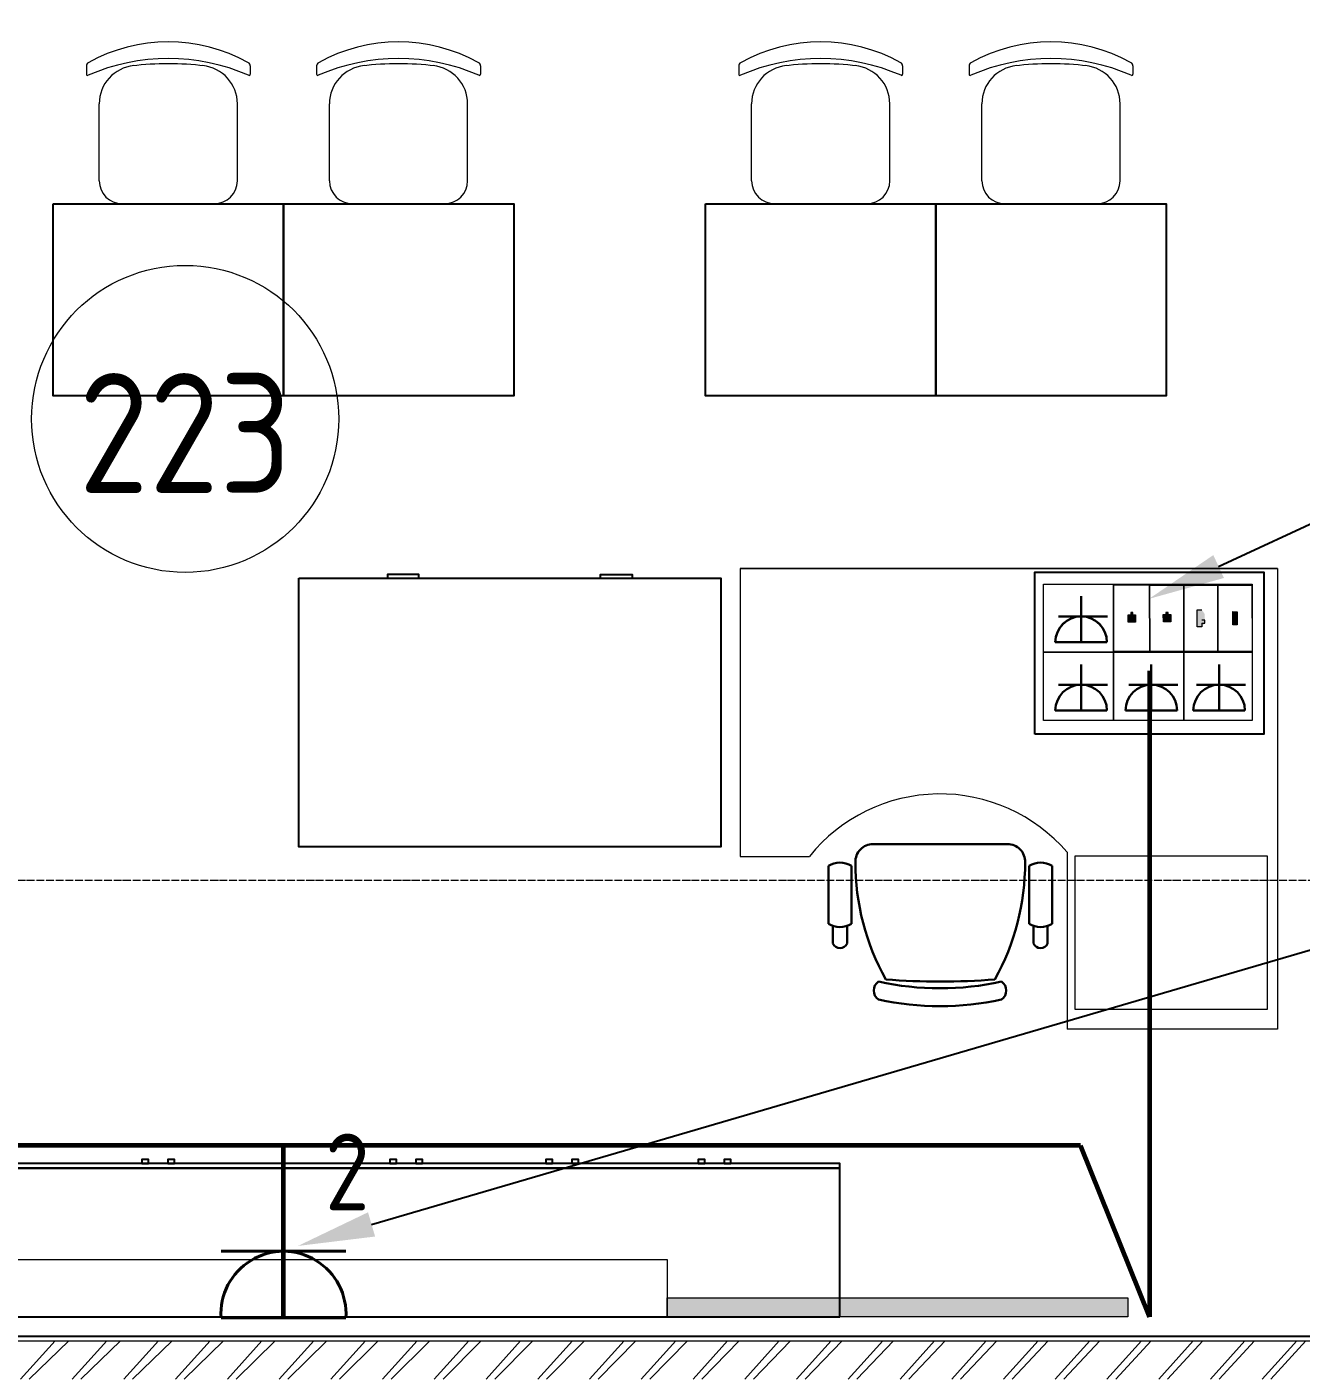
# Model space of a CAD drawing. Header units: millimetres. Extents: x -32 to 417638015, y -35 to 175284279.
# Drawn here: x 416937181 to 416940501, y 175243363 to 175246867 of the extents above; entities that cross this region are included whole.
import ezdxf
from ezdxf import colors
from ezdxf.entities.mleader import LeaderData, LeaderLine
from ezdxf.math import Vec2, Vec3

# ---------------------------------------------------------------- set-up
doc = ezdxf.new("R2010")
doc.units = ezdxf.units.MM
doc.linetypes.add('ADSK_Линия сетки', pattern=[25, 20, -2.5, 0, -2.5])
for name, color, linetype, lineweight in [('_ЭМ_В полу', 26, 'Кабель в трубе', 60), ('_ЭМ_гофра', 5, 'Continuous', 60), ('_ЭМ_ТХобщее_слой', 7, 'Continuous', 30), ('Аннотация', 7, 'Continuous', 18), ('Оси', 253, 'Continuous', 9), ('Стены отделка', 7, 'Continuous', 30), ('Стены штриховка', 7, 'Continuous', 9), ('ТХ', 5, 'Continuous', 0), ('ШТРИХОВКА', 252, 'Continuous', 15), ('Электро', 250, 'Continuous', 25), ('ЭМ', 5, 'Continuous', 40), ('ЭОМ_Кабель Быт. розеток', 5, 'Continuous', 30), ('ЭОМ_Кабель для СУП', 150, 'Continuous', 9)]:
    doc.layers.add(name, color=color, linetype=linetype, lineweight=lineweight)
for name, color, linetype in [('_ЭМ_Надписи', 7, 'Continuous'), ('PDF _СС_розетки', 7, 'Continuous'), ('ВНУТРЯНКА', 1, 'Continuous'), ('ЭОМ_Лотки рабочие', 5, 'Continuous')]:
    doc.layers.add(name, color=color, linetype=linetype)
doc.layers.add('PDF _ЭОМ _розетки', color=7, linetype='Continuous', true_color=0xeb0000)
doc.layers.add('Линии', color=7, linetype='Continuous', lineweight=9, true_color=0x00a600)
doc.styles.add('ELine', font='txt.shx')
doc.styles.add('GOST Common', font='GOST_Common.ttf', dxfattribs={"width": 0.9, "height": 349.9999999999996})
doc.styles.add('ЭОМ', font='isocpeur.ttf', dxfattribs={"width": 0.85, "height": 250})
doc.linetypes.add('TRAY', pattern='A,12.119257,["_",ELine,S=4.5,R=90,X=0,Y=-1.555839],0.750382,["_",ELine,S=4.5,R=0,X=0,Y=-0.8058489999999999],1.314849,["_",ELine,S=4.5,R=0,X=0,Y=-0.8058489999999999],2.250029,["_",ELine,S=4.5,R=90,X=0,Y=-1.555839],13.565483', length=30)
doc.linetypes.add('Кабель в трубе', pattern='A,8,[133,ltypeshp.shx,S=1,R=0,X=10,Y=1.3],-3,[130,ltypeshp.shx,S=1.5,R=-45,X=-1.5,Y=0],8', length=19)

# ---------------------------------------------------------------- blocks, each defined once
blk = doc.blocks.new('Стул ученич штабелир №5-7')
at = {"color": 0, "linetype": 'ByBlock', "lineweight": -2}
for p, q in [((-120.064222017827, -6.874120663269423e-05), (120.064222017827, 6.874120663269423e-05)), ((-120.0642220180016, -6.874130849610083e-05), (120.0642220177106, 6.874110476928763e-05)), ((-179.935777982173, -59.99993125879337), (-179.935777982173, -260.3112319844695)), ((-179.9357779823476, -59.99993125888795), (-179.9357779823476, -260.3112319845714)), ((180.064222017827, -59.99993125879337), (180.064222017827, -260.3112319844695)), ((180.0642220177106, -59.99993125888795), (180.0642220177106, -260.3112319845714)), ((-213.4357779821148, -359.0004116515302), (-213.4357779821148, -337.3406056039639)), ((-213.4357779822894, -359.0004116516247), (-213.4357779822894, -337.3406056040585)), ((213.564222017827, -359.0004116515302), (213.564222017827, -337.3406056039639)), ((213.5642220176524, -359.0004116516247), (213.5642220176524, -337.3406056040585))]:
    blk.add_line(p, q, dxfattribs=at)
for centre, radius, start, end in [((-119.9357779822312, -59.99993125879337), 60.00000000000227, 90, 180), ((-119.9357779823476, -59.99993125885157), 59.99999999995964, 90, 180), ((120.0642220178852, -59.99993125879337), 60.00000000000227, 0, 90), ((120.0642220177106, -59.99993125885157), 59.99999999995964, 0, 90), ((-79.93577798217302, -260.3112319844549), 100.0000000000176, 180, 264.2584419996841), ((-79.93577798234764, -260.3112319845568), 100.0000000000176, 180, 264.2584419996841), ((80.06422201782698, -260.3112319844549), 100.0000000000176, 275.7415580003159, 0), ((80.06422201765236, -260.3112319845568), 100.0000000000176, 275.7415580003159, 0), ((-210.435777982173, -337.3406056039494), 2.999999999983853, 63.89783268162118, 180), ((-210.4357779823476, -337.340605604044), 2.999999999983853, 63.89783268162118, 180), ((0.06422201782697812, 142.3201924452005), 520.8201237039044, 246.3195110063149, 293.6804889936851), ((0.06422201765235513, 142.3201924450987), 520.8201237039044, 246.3195110063149, 293.6804889936851), ((210.564222017827, -337.3406056039494), 2.999999999983853, 0, 116.1021673183788), ((210.5642220176524, -337.340605604044), 2.999999999983853, 0, 116.1021673183788), ((-203.435777982173, -359.0004116515447), 9.999999999989248, 180, 238.068250632605), ((-203.4357779823476, -359.0004116516466), 9.999999999989248, 180, 238.068250632605), ((0.06422201782697812, 9.04909030158342), 430.5490215606072, 240.9916647866204, 299.0083352133797), ((0.06422201765235513, 9.049090301488832), 430.5490215606072, 240.9916647866204, 299.0083352133797), ((0.06422201782697812, 435.5341415462426), 800.3966485555333, 263.2469772545854, 276.7530227454146), ((0.06422201765235513, 435.5341415461407), 800.3966485555333, 263.2469772545854, 276.7530227454146), ((203.564222017827, -359.0004116515447), 9.999999999989248, 301.931749367395, 0), ((203.5642220176524, -359.0004116516466), 9.999999999989248, 301.931749367395, 0)]:
    blk.add_arc(centre, radius, start, end, dxfattribs=at)
blk = doc.blocks.new('Тх 2 этаж')
at = {"lineweight": 0, "true_color": 0x939598}
h = blk.add_hatch(color=252, dxfattribs=at)
h.dxf.hatch_style = 1
h.paths.add_polyline_path([(59399.23348173971, 9820.523638209037), (59399.23348173971, 9870.523638209037), (60599.23348173971, 9870.523638209037), (60599.23348173971, 9820.523638209037)])
at = {"color": 252, "linetype": 'Continuous', "lineweight": 5, "true_color": 0x939598}
for p, q in [((59588.98338222725, 11770.52363822068), (60988.98338222725, 11770.52363820904)), ((59588.98338222725, 11770.52363822068), (59588.98338222725, 11020.52363822068)), ((60988.98338222725, 11770.52363820904), (59588.98338222725, 11770.52363820904)), ((59588.98338222725, 11770.52363820904), (59588.98338222725, 11020.52363820904)), ((60988.98338222725, 11770.52363820904), (60988.98338222725, 10570.52363820904)), ((59588.98338222725, 11020.52363820904), (59769.8790609095, 11020.52363820898)), ((60441.06280709186, 11031.4974657594), (60441.06280709186, 10570.52363820904)), ((60988.98338222725, 10570.52363820904), (60441.06280709186, 10570.52363820904))]:
    blk.add_line(p, q, dxfattribs=at)
at = {"color": 252, "linetype": 'Continuous', "true_color": 0x939598}
for p, q in [((60285.74430046225, 11052.11847514345), (59935.58500321716, 11052.1192555275)), ((59819.06149733596, 10844.6759688129), (59819.06183426612, 10995.85689222778)), ((59879.28636850457, 10844.67583459232), (59879.28670543473, 10995.85675800743)), ((60342.04201053473, 10844.67480326968), (60342.04234746489, 10995.85572668479)), ((60402.26920519368, 10844.67466904421), (60402.26954212383, 10995.85559245909)), ((59831.07615162706, 10793.26941398263), (59831.09716469183, 10838.88045988476)), ((59867.82447595912, 10793.34345142695), (59867.81760736596, 10839.05626627069)), ((60353.50599776622, 10793.34236901056), (60353.51074662519, 10839.05518382846)), ((60390.25199827732, 10793.26816777245), (60390.23118851514, 10838.87921376771)), ((58399.23348173971, 10208.49614382046), (56949.23348173971, 10208.49614382046)), ((59849.23348173971, 10208.49614382046), (58399.23348173971, 10208.49614382046))]:
    blk.add_line(p, q, dxfattribs=at)
at = {"color": 252, "true_color": 0x939598}
for points in [[(57799.23348173924, 12720.52363820915), (58399.23348173924, 12720.52363820915), (58399.23348173924, 12220.52363820904), (57799.23348173924, 12220.52363820904)], [(58399.23348173971, 12720.52363820915), (58999.23348173971, 12720.52363820915), (58999.23348173971, 12220.52363820904), (58399.23348173971, 12220.52363820904)], [(59499.23348173971, 12720.52363820915), (60099.23348173971, 12720.52363820915), (60099.23348173971, 12220.52363820904), (59499.23348173971, 12220.52363820904)], [(60099.23348174017, 12720.52363820915), (60699.23348174017, 12720.52363820915), (60699.23348174017, 12220.52363820904), (60099.23348174017, 12220.52363820904)]]:
    blk.add_lwpolyline(points, close=True, dxfattribs=at)
at = {"color": 252, "linetype": 'Continuous', "true_color": 0x939598}
for points in [[(58438.98338222725, 11745.52363820904), (59538.98338222725, 11745.52363820904), (59538.98338222725, 11045.52363820904), (58438.98338222725, 11045.52363820904)], [(58399.23348173971, 9820.523638209095), (58399.23348173971, 10220.5236382091), (56949.23348173971, 10220.5236382091), (56949.23348173971, 9820.523638209095)], [(58030.21251733002, 10220.5236382091), (58047.59018711984, 10220.5236382091), (58047.59018711984, 10230.745071735), (58030.21251733002, 10230.745071735)], [(58097.89107154455, 10220.5236382091), (58115.26874133438, 10220.5236382091), (58115.26874133438, 10230.745071735), (58097.89107154455, 10230.745071735)], [(59849.23348173971, 9820.523638209095), (59849.23348173971, 10220.5236382091), (58399.23348173971, 10220.5236382091), (58399.23348173971, 9820.523638209095)], [(58676.30029449757, 10220.5236382091), (58693.6779642874, 10220.5236382091), (58693.6779642874, 10230.745071735), (58676.30029449757, 10230.745071735)], [(58743.97884871211, 10220.5236382091), (58761.35651850194, 10220.5236382091), (58761.35651850194, 10230.745071735), (58743.97884871211, 10230.745071735)], [(59083.32306845865, 10220.5236382091), (59100.70073824847, 10220.5236382091), (59100.70073824847, 10230.745071735), (59083.32306845865, 10230.745071735)], [(59151.00162267318, 10220.5236382091), (59168.37929246301, 10220.5236382091), (59168.37929246301, 10230.745071735), (59151.00162267318, 10230.745071735)], [(59480.21251733002, 10220.5236382091), (59497.59018711984, 10220.5236382091), (59497.59018711984, 10230.745071735), (59480.21251733002, 10230.745071735)], [(59547.89107154455, 10220.5236382091), (59565.26874133438, 10220.5236382091), (59565.26874133438, 10230.745071735), (59547.89107154455, 10230.745071735)]]:
    blk.add_lwpolyline(points, close=True, dxfattribs=at)
for points in [[(58752.25897115574, 11745.52363820904), (58752.25897115574, 11754.51335852308), (58670.43841945671, 11754.51335852308), (58670.43841945671, 11745.52363820904)], [(59225.70779329876, 11745.52363820904), (59225.70779329876, 11754.51335852308), (59307.52834499779, 11754.51335852308), (59307.52834499779, 11745.52363820904)]]:
    blk.add_lwpolyline(points, dxfattribs=at)
at = {"color": 252, "linetype": 'Continuous', "lineweight": 5, "true_color": 0x939598}
for points in [[(60962.56567319878, 10621.77855882078), (60462.56567319878, 10621.77855882078), (60462.56567319878, 11021.77855882078), (60962.56567319878, 11021.77855882078)], [(57399.23348173971, 9970.523638209095), (59399.23348173971, 9970.523638209095), (59399.23348173971, 9820.523638209095), (57399.23348173971, 9820.523638209095)]]:
    blk.add_lwpolyline(points, close=True, dxfattribs=at)
at = {"color": 252, "lineweight": 0, "true_color": 0x939598}
blk.add_lwpolyline([(59399.23348173971, 9820.523638209037), (59399.23348173971, 9870.523638209037), (60599.23348173971, 9870.523638209037), (60599.23348173971, 9820.523638209037), (59399.23348173971, 9820.523638209037)], dxfattribs=at)
at = {"color": 252, "linetype": 'Continuous', "lineweight": 5, "true_color": 0x939598}
blk.add_arc((60110.04677322588, 10746.14202853502), 437.0347128431037, 40.76328619520901, 141.1101143190812, dxfattribs=at)
at = {"color": 252, "linetype": 'Continuous', "true_color": 0x939598}
for centre, radius, start, end in [((59934.99241195817, 11006.70756637573), 45.4158030504315, 89.25187231079876, 182.1866373024926), ((60286.33901279717, 11006.70655099646), 45.41608186922892, 357.813472307015, 90.74787230906227), ((59849.17415837327, 10945.83695613488), 58.38480618134817, 58.95097230395953, 121.0487723124128), ((60514.0619765906, 11003.64484487864), 624.4533800444574, 179.8779723083235, 209.1058923034812), ((59707.25781707419, 11003.6496635041), 624.4633710530684, 330.9067723083456, 0.1214723106648165), ((60372.15467157209, 10945.8357905919), 58.38482941624959, 58.95097230395953, 121.0487723124128), ((59849.17404439714, 10894.69577068521), 58.38485265115693, 238.9510123072455, 301.0487723124128), ((60372.15455759614, 10894.69460514223), 58.38480618133872, 238.9509823097884, 301.0487723124128), ((59849.43406826368, 10801.78845062095), 20.23648610886201, 204.8954523095377, 335.3353723126191), ((60371.86391440284, 10801.86140564887), 20.23648610886494, 204.8954523095377, 335.3353723126191), ((59965.30391947919, 10670.97242997831), 28.12280751992464, 124.2900723023849, 235.7096423134713), ((60109.95216972468, 11424.2885887298), 747.5137961953538, 257.6019923053718, 282.3977723137098), ((60109.95446932723, 12456.12279349507), 1761.918570076576, 265.3938223139809, 274.6546223109332), ((60254.59706220537, 10670.97178524395), 28.12327221800075, 304.2914723103923, 55.70827230409914), ((60109.95206615969, 11377.8187807292), 747.5137961953548, 257.6019923053718, 282.3977723137098)]:
    blk.add_arc(centre, radius, start, end, dxfattribs=at)
at = {"layer": 'ТХ', "color": 252, "lineweight": 0, "true_color": 0x939598, "rotation": 180}
for p in [(58099.23348173924, 12720.52363820915), (58699.23348173971, 12720.52363820915), (59799.23348173971, 12720.52363820915), (60399.23348174017, 12720.52363820915)]:
    blk.add_blockref('Стул ученич штабелир №5-7', p, dxfattribs=at)
blk = doc.blocks.new('План 2 этажа')
h = blk.add_hatch()
h.set_pattern_fill('ANSI32', color=8, scale=10)
h.set_pattern_definition([(45, (686.3573730537319, 338.699590410115), (-67.35192090801866, 67.35192090801866), []), (45, (731.2586730537587, 338.699590410115), (-67.35192090801866, 67.35192090801866), [])])
h.paths.add_polyline_path([(55756.83504996868, 12083.69959040991), (49801.35737305379, 12083.69959040998), (49801.35737305379, 11983.69959040998), (55757.64389290038, 11983.69959040991)])
at = {"layer": 'Линии', "color": 8}
blk.add_circle((52453.69140793732, 14485.26120476011), 400, dxfattribs=at)
at = {"layer": 'Оси', "color": 8, "linetype": 'ADSK_Линия сетки'}
blk.add_line((-9428.37116507889, 13283.69959040972), (56691.21025106532, 13283.6995904095), dxfattribs=at)
at = {"layer": 'Стены отделка', "color": 8, "lineweight": 9}
for p, q in [((55704.73628785479, 12095.69959040998), (49833.35737305379, 12095.69959040998)), ((49801.35737305379, 12083.69959040998), (55756.83504996868, 12083.69959040991))]:
    blk.add_line(p, q, dxfattribs=at)
at = {"layer": 'Стены штриховка', "color": 8}
blk.add_line((55706.7525301351, 12093.69959040994), (49831.35737305379, 12093.69959040994), dxfattribs=at)
at = {"layer": 'ЭОМ_Лотки рабочие'}
blk.add_blockref('Тх 2 этаж', (-5689.424382357276, 2325.175952200887), dxfattribs=at)
at = {"layer": 'Аннотация', "color": 8, "lineweight": 9, "insert": (52453.69140793732, 14448.31308450137), "char_height": 312.5000000000001, "width": 520.2111192702771, "attachment_point": 5, "line_spacing_factor": 1.022765581104984, "style": 'GOST Common'}
blk.add_mtext('223', dxfattribs=at)
blk = doc.blocks.new('_ЭМ_ТХ2_2ЭТАЖнов')
at = {"color": 252, "linetype": 'Continuous', "lineweight": 5, "true_color": 0x939598}
for p, q in [((59713.63627377822, 13762.00000001187), (61113.63627377822, 13762.00000000023)), ((59713.63627377822, 13762.00000001187), (59713.63627377822, 13012.00000001187)), ((61113.63627377822, 13762.00000000023), (59713.63627377822, 13762.00000000023)), ((59713.63627377822, 13762.00000000023), (59713.63627377822, 13012.00000000023)), ((61113.63627377822, 13762.00000000023), (61113.63627377822, 12562.00000000023)), ((59713.63627377822, 13012.00000000023), (59894.53195246047, 13012.00000000017)), ((60565.71569864283, 13022.9738275506), (60565.71569864283, 12562.00000000023)), ((61113.63627377822, 12562.00000000023), (60565.71569864283, 12562.00000000023))]:
    blk.add_line(p, q, dxfattribs=at)
at = {"color": 252, "linetype": 'Continuous', "true_color": 0x939598}
for p, q in [((60410.39719201322, 13043.59483693466), (60060.23789476813, 13043.59561731872)), ((59943.71438888693, 12836.15233060412), (59943.71472581709, 12987.33325401899)), ((60003.93926005554, 12836.15219638353), (60003.9395969857, 12987.33311979864)), ((60466.6949020857, 12836.1511650609), (60466.69523901585, 12987.33208847601)), ((60526.92209674465, 12836.15103083542), (60526.9224336748, 12987.3319542503)), ((59955.72904317803, 12784.74577577385), (59955.7500562428, 12830.35682167598)), ((59992.47736751009, 12784.81981321816), (59992.47049891693, 12830.53262806191)), ((60478.15888931719, 12784.81873080177), (60478.16363817616, 12830.53154561967)), ((60514.90488982829, 12784.74452956367), (60514.88408006611, 12830.35557555892)), ((58523.88637329068, 12199.97250561164), (57073.88637329068, 12199.97250561164)), ((59973.88637329068, 12199.97250561164), (58523.88637329068, 12199.97250561164))]:
    blk.add_line(p, q, dxfattribs=at)
at = {"color": 252, "linetype": 'Continuous', "lineweight": 5, "true_color": 0x939598}
blk.add_arc((60234.69966477685, 12737.61839032621), 437.0347128431037, 40.7632861937963, 141.1101143196935, dxfattribs=at)
at = {"color": 252, "linetype": 'Continuous', "true_color": 0x939598}
for centre, radius, start, end in [((60059.64530350914, 12998.18392816693), 45.4158030504315, 89.25187231081239, 182.1866373025562), ((60410.99190434813, 12998.18291278765), 45.41608186922892, 357.8134723070786, 90.74787230906365), ((59973.82704992424, 12937.31331792609), 58.38480618134817, 58.95097230449707, 121.048772312451), ((60638.71486814157, 12995.12120666985), 624.4533800444574, 179.8779723083252, 209.105892302794), ((59831.91070862516, 12995.12602529532), 624.4633710530684, 330.9067723078492, 0.1214723106639327), ((60496.80756312306, 12937.31215238311), 58.38482941624959, 58.95097230449707, 121.048772312451), ((59973.82693594811, 12886.17213247643), 58.38485265115693, 238.9510123067617, 301.048772312451), ((60496.80744914711, 12886.17096693343), 58.38480618133872, 238.9509823089821, 301.048772312451), ((59974.08695981465, 12793.26481241217), 20.23648610886201, 204.8954523100512, 335.3353723117358), ((60496.51680595381, 12793.33776744009), 20.23648610886494, 204.8954523100512, 335.3353723117358), ((60089.95681103016, 12662.44879176953), 28.12280751992464, 124.290072302972, 235.7096423144107), ((60234.60506127565, 13415.76495052102), 747.5137961953538, 257.6019923050586, 282.3977723140006), ((60234.6073608782, 14447.59915528629), 1761.918570076576, 265.3938223140479, 274.6546223108824), ((60379.24995375634, 12662.44814703516), 28.12327221800075, 304.2914723102003, 55.70827230525773), ((60234.60495771066, 13369.29514252041), 747.5137961953548, 257.6019923050586, 282.3977723140006)]:
    blk.add_arc(centre, radius, start, end, dxfattribs=at)
at = {"layer": 'ТХ', "color": 252, "lineweight": 0, "true_color": 0x939598, "rotation": 180}
for p in [(58223.88637329021, 14712.00000000034), (58823.88637329068, 14712.00000000034), (59923.88637329068, 14712.00000000034), (60523.88637329114, 14712.00000000034)]:
    blk.add_blockref('Стул ученич штабелир №5-7', p, dxfattribs=at)
blk = doc.blocks.new('розетк для люка')
at = {"layer": 'ВНУТРЯНКА', "color": 5, "lineweight": 30, "ltscale": 100, "transparency": 33554687}
blk.add_line((-67.11747854948044, -58.844417036511), (-67.11747854948044, 69.0245871595107), dxfattribs=at)
at = {"layer": 'Электро', "color": 5, "lineweight": 30, "transparency": 33554687}
for p, q in [((0, 67.26808135141619), (0, -67.26808135141619)), ((0, 0.0003593091387301683), (-120.061785097234, 0.0003593091387301683))]:
    blk.add_line(p, q, dxfattribs=at)
blk.add_ellipse((0.1495329299941659, 0), major_axis=(47.56583400309081, 47.56583400309035), ratio=0.9999999999999749, start_param=0.7876211000824064, end_param=3.924767880302308, dxfattribs=at)
blk = doc.blocks.new('Люк на 6 мест')
h = blk.add_hatch(color=256)
h.dxf.hatch_style = 1
h.paths.add_polyline_path([(-284.6164134591818, 515.7474190315988), (-284.5652974923141, 526.8375173213717), (-319.1556172966957, 526.9969494201068), (-319.2067332635634, 515.906851130334)])
h = blk.add_hatch(color=256)
h.dxf.hatch_style = 1
h.paths.add_polyline_path([(-323.7025677859856, 435.0548833542289), (-323.7022941317482, 435.1142552340189), (-313.005850428257, 442.7868896221062), (-289.0984504525622, 442.7241952550849), (-279.4343289099706, 434.9577158932825), (-279.4340552561989, 435.0170877726068), (-279.3240828458293, 422.808255480255), (-323.5925953751503, 422.8460510616442)])
h = blk.add_hatch(color=256)
h.dxf.hatch_style = 1
h.paths.add_polyline_path([(-311.7315014389605, 334.8334641364127), (-311.7421021068731, 341.7084559640571), (-317.2420955689886, 341.6999754296339), (-317.2505761034117, 347.1999688908181), (-311.750582641529, 347.2084494252413), (-311.7611833096744, 354.0834412533513), (-292.5112061932014, 354.1131231245308), (-292.4815243222547, 334.8631460071265)])
h = blk.add_hatch(color=256)
h.dxf.hatch_style = 1
h.paths.add_polyline_path([(-311.2660800683661, 243.1889807875316), (-311.2766807362786, 250.063972615176), (-316.7766741983942, 250.0554920807529), (-316.7851547328173, 255.5554855419371), (-311.2851612709346, 255.5639660763602), (-311.29576193908, 262.4389579044703), (-292.0457848226069, 262.4686397756498), (-292.0161029516603, 243.2186626582454)])
for p, q in [((-323.7025677855199, 435.0548833542289), (-323.7022941317482, 435.1142552340189)), ((-323.5925953751503, 422.8460510616442), (-323.7025677855199, 435.0548833542289)), ((-279.3240828458293, 422.808255480255), (-323.5925953751503, 422.8460510616442)), ((-289.0984504525622, 442.7241952550849), (-296.8204412725827, 442.7122885844456)), ((-296.8204412725827, 442.7122885844456), (-296.8085346021762, 434.9902977641923)), ((-289.0865437821558, 435.0022044345988), (-289.0984504525622, 442.7241952550849)), ((-289.0865437821558, 435.0022044345988), (-279.4340552561989, 435.0170877726068)), ((-279.4340552561989, 435.0170877726068), (-279.3240828458293, 422.808255480255))]:
    blk.add_line(p, q)
for points in [[(-215.4657629050489, 477.0801654207753), (-388.3062678503629, 476.7635674309568), (-388.3062678503629, 565.6642030309304), (-215.4657629050489, 565.9808010207489)], [(-284.5652974918485, 526.8375173213717), (-284.6164134587161, 515.7474190315988), (-319.2067332635634, 515.906851130334), (-319.1556172966957, 526.9969494201068)], [(-215.4657629050489, 388.1795298208017), (-388.3062678503629, 387.8629318309831), (-388.3062678503629, 476.7635674309568), (-215.4657629050489, 477.0801654207753)], [(-215.4657629050489, 299.2788942208281), (-388.3062678503629, 298.9622962310095), (-388.3062678503629, 387.8629318309831), (-215.4657629050489, 388.1795298208017)], [(-215.8419085670903, 205.4565212957386), (-388.6824135124043, 205.1399233059201), (-388.3062678503629, 298.9631910803387), (-215.4657629050489, 299.2797890701572)]]:
    blk.add_lwpolyline(points, close=True)
for points in [[(-311.750582641529, 347.2084494252413), (-311.7611833096744, 354.0834412533513), (-292.5112061932014, 354.1131231245308)], [(-292.5112061932014, 354.1131231245308), (-292.4815243222547, 334.8631460071265), (-311.7315014389605, 334.8334641364127), (-311.7421021068731, 341.7084559640571)], [(-311.750582641529, 347.2084494252413), (-317.2505761034117, 347.1999688908181), (-317.2420955689886, 341.6999754296339), (-311.7421021068731, 341.7084559640571)], [(-311.2851612709346, 255.5639660763602), (-316.7851547328173, 255.5554855419371), (-316.7766741983942, 250.0554920807529), (-311.2766807362786, 250.063972615176)], [(-311.2851612709346, 255.5639660763602), (-311.29576193908, 262.4389579044703), (-292.0457848226069, 262.4686397756498)], [(-292.0457848226069, 262.4686397756498), (-292.0161029516603, 243.2186626582454), (-311.2660800683661, 243.1889807875316), (-311.2766807362786, 250.063972615176)]]:
    blk.add_lwpolyline(points)
at = {"layer": 'PDF _СС_розетки', "linetype": 'Continuous', "lineweight": 20, "transparency": 33554687}
for points in [[(-391.1627966398373, 565.9808010207489), (-213.3615254396573, 565.9808010207489), (-213.3615254396573, 388.1795298208017), (-391.1627966398373, 388.1795298208017)], [(-391.1627966398373, 388.1795298208017), (-213.3615254396573, 388.1795298208017), (-213.3615254396573, 205.2982223008294), (-391.1627966398373, 205.2982223008294)], [(-391.1627966398373, 388.1795298208017), (-213.3615254396573, 388.1795298208017), (-213.3615254396573, 205.2982223008294), (-391.1627966398373, 205.2982223008294)], [(-391.1627966398373, 205.2982223008294), (-213.3615254396573, 205.2982223008294), (-213.3615254396573, 22.41691478085704), (-391.1627966398373, 22.41691478085704)]]:
    blk.add_lwpolyline(points, close=True, dxfattribs=at)
at = {"layer": 'PDF _ЭОМ _розетки', "color": 3, "linetype": 'Continuous', "lineweight": 25, "transparency": 33554687}
blk.add_lwpolyline([(0, 0), (-421.6430145595223, 0), (-421.6430145595223, 596.4610189408995), (0, 596.4610189408995)], close=True, dxfattribs=at)
at = {"layer": 'PDF _ЭОМ _розетки', "color": 7, "linetype": 'Continuous', "lineweight": 20, "transparency": 33554687}
for points in [[(-35.56025423947722, 388.1795298208017), (-213.3615254396573, 388.1795298208017), (-213.3615254396573, 565.9808010207489), (-35.56025423947722, 565.9808010207489)], [(-35.56025423947722, 205.2982223008294), (-213.3615254396573, 205.2982223008294), (-213.3615254396573, 388.1795298208017), (-35.56025423947722, 388.1795298208017)], [(-35.56025423947722, 22.41691478085704), (-213.3615254396573, 22.41691478085704), (-213.3615254396573, 205.2982223008294), (-35.56025423947722, 205.2982223008294)]]:
    blk.add_lwpolyline(points, close=True, dxfattribs=at)
at = {"layer": 'ВНУТРЯНКА', "color": 5, "lineweight": 30, "ltscale": 100, "transparency": 33554687}
for p, q in [((-128.9823544034734, 244.7195189581253), (-128.9823544034734, 372.5885231543798)), ((-128.8328214734793, 244.7195189581253), (-128.8328214734793, 372.588523154147)), ((-306.7836256036535, 61.83821143815294), (-306.7836256036535, 189.7072156344075)), ((-306.6340926736593, 61.83821143815294), (-306.6340926736593, 189.7072156341746)), ((-128.8328214734793, 61.83821143815294), (-128.8328214734793, 189.7072156341746))]:
    blk.add_line(p, q, dxfattribs=at)
at = {"layer": 'ВНУТРЯНКА', "color": 1, "lineweight": 30, "ltscale": 100, "transparency": 33554687}
blk.add_line((-128.9823544034734, 61.83821143815294), (-128.9823544034734, 189.7072156344075), dxfattribs=at)
at = {"layer": 'Электро', "color": 5, "lineweight": 30, "transparency": 33554687}
for p, q in [((-61.864875853993, 370.8320173460525), (-61.864875853993, 236.2958546432201)), ((-61.71534292399883, 370.8320173460525), (-61.71534292399883, 236.2958546432201)), ((-61.864875853993, 303.564295303775), (-181.9266609512269, 303.564295303775)), ((-61.71534292399883, 303.564295303775), (-181.7771280212328, 303.564295303775)), ((-239.5166141241789, 187.9507098260801), (-239.5166141241789, 53.41454712324776)), ((-61.71534292399883, 187.9507098260801), (-61.71534292399883, 53.41454712324776)), ((-239.6661470541731, 120.6829877838027), (-359.727932151407, 120.6829877838027)), ((-239.5166141241789, 120.6829877838027), (-359.5783992214128, 120.6829877838027)), ((-61.71534292399883, 120.6829877838027), (-181.7771280212328, 120.6829877838027))]:
    blk.add_line(p, q, dxfattribs=at)
at = {"layer": 'Электро', "color": 1, "lineweight": 30, "transparency": 33554687}
for p, q in [((-239.6661470541731, 187.9507098260801), (-239.6661470541731, 53.41454712324776)), ((-61.864875853993, 187.9507098260801), (-61.864875853993, 53.41454712324776)), ((-61.864875853993, 120.6829877838027), (-181.9266609512269, 120.6829877838027))]:
    blk.add_line(p, q, dxfattribs=at)
at = {"layer": 'Электро', "color": 5, "lineweight": 30, "transparency": 33554687}
for centre in [(-61.71534292399883, 303.5639359946363), (-61.56580999400467, 303.5639359946363), (-239.5166141241789, 120.6826284746639), (-239.3670811941847, 120.6826284746639), (-61.56580999400467, 120.6826284746639)]:
    blk.add_ellipse(centre, major_axis=(47.56583400309081, 47.56583400309035), ratio=0.9999999999999749, start_param=0.7876211000824064, end_param=3.924767880302308, dxfattribs=at)
at = {"layer": 'Электро', "color": 1, "lineweight": 30, "transparency": 33554687}
blk.add_ellipse((-61.71534292399883, 120.6826284746639), major_axis=(47.56583400309081, 47.56583400309035), ratio=0.9999999999999749, start_param=0.7876211000824064, end_param=3.924767880302308, dxfattribs=at)
at = {"color": 5, "linetype": 'TRAY', "lineweight": 53, "transparency": 33554687}
blk.add_blockref('розетк для люка', (-61.864875853993, 480.2570590768009), dxfattribs=at)
blk = doc.blocks.new('2м розетка IP20')
at = {"layer": 'ЭМ', "color": 5}
for p, q in [((-494124.5288989447, -357092.425935962), (-494124.5288989448, -356766.4727110532)), ((-494287.2610558264, -356918.8899185207), (-493961.7967420437, -356918.8899185208)), ((-494287.2610558359, -357092.4259359619), (-493961.7967420536, -357092.425935962))]:
    blk.add_line(p, q, dxfattribs=at)
blk.add_arc((-494124.5288989448, -357081.9583842801), 163.0684657580474, 356.3195877733476, 183.6804122266523, dxfattribs=at)
at = {"layer": 'ЭОМ_Кабель Быт. розеток', "color": 7, "insert": (-494016.0561024608, -356612.1914261652), "char_height": 200, "attachment_point": 1, "style": 'ЭОМ'}
blk.add_mtext_dynamic_manual_height_columns('2', width=91.25622940808535, gutter_width=1250, heights=[0], dxfattribs=at)

msp = doc.modelspace()

# ---------------------------------------------------------------- block references
at = {"layer": 'ШТРИХОВКА'}
msp.add_blockref('План 2 этажа', (416885140.0062945, 175231360.8653707), dxfattribs=at)

# ---------------------------------------------------------------- next in the draw order: linework, layer by layer
at = {"layer": '_ЭМ_В полу', "ltscale": 25}
msp.add_lwpolyline([(416940106.1744948, 175245189.8329088), (416940106.1744948, 175243506.5649611)], dxfattribs=at)
at = {"layer": '_ЭМ_гофра', "linetype": 'ByBlock'}
for points in [[(416939926.5747386, 175243953.7034872), (416935375.9757987, 175243953.7034872), (416935375.9757987, 175251395.7841263), (416935931.7181906, 175251395.7841263), (416935931.7181906, 175251679.3400315), (416935931.7181906, 175251601.9654141)], [(416937849.841065, 175243504.1043418), (416937849.841065, 175243953.7034872)], [(416939926.5747386, 175243953.7034872), (416940106.1744948, 175243506.5649611)]]:
    msp.add_lwpolyline(points, dxfattribs=at)

# ---------------------------------------------------------------- next in the draw order: block references
at = {"layer": '_ЭМ_ТХобщее_слой', "lineweight": 50}
msp.add_blockref('_ЭМ_ТХ2_2ЭТАЖнов', (416879325.9290206, 175231694.5649611), dxfattribs=at)
at = {"layer": 'ЭОМ_Кабель Быт. розеток'}
msp.add_blockref('2м розетка IP20', (417431974.3699639, 175600596.5302778), dxfattribs=at)
at = {"layer": 'ЭОМ_Кабель для СУП', "color": 217, "linetype": 'ByBlock', "lineweight": 40, "true_color": 0x93278f, "transparency": 33554687, "rotation": 270}
msp.add_blockref('Люк на 6 мест', (416939807.6322168, 175245024.8084742), dxfattribs=at)

# ---------------------------------------------------------------- next in the draw order: leaders
at = {"layer": '_ЭМ_Надписи', "color": 7, "ltscale": 5}
ml = msp.add_multileader_mtext('Standard', dxfattribs=at)
ml.set_content('{\\fGOST Common|b0|i0|c0|p34;\\W0.9;\\C256;2\\fGOST Common|b0|i0|c204|p34;ЩРС-2\\fISOCPEUR|b0|i0|c204|p34;\\W0.85; Гр.3\\P\\W1;\\C0;Раб.место учителя, ноутбук}', color=1, style='ЭОМ')
ml.set_leader_properties()
ml.build(insert=Vec2(0, 0))
ml.multileader.update_dxf_attribs({"text_left_attachment_type": 6, "text_right_attachment_type": 6, "dogleg_length": 0, "arrow_head_size": 200})
ctx = ml.context
ctx.base_point, ctx.char_height, ctx.arrow_head_size, ctx.landing_gap_size, ctx.plane_origin = Vec3(416945765.2204921, 175248004.3368298, -64.26463315267222), 250, 200, 0, Vec3(416917295.2743724, 175254572.0838096, -64.26463315267222)
ctx.left_attachment, ctx.right_attachment = 6, 6
notes = []
notes.append((ctx, [(0, (1, 1, 0), (416945765.2204921, 175248004.3368298, -64.26463315267222), (1, 0), 0, [(0, [(416940105.121207, 175245377.3299503, -64.26463315267222)], 0, [])])]))
ctx.mtext.insert, ctx.mtext.width, ctx.mtext.defined_height, ctx.mtext.flow_direction = Vec3(416945765.2204921, 175248329.3368298, -64.26463315267222), 2073.809115969734, 545.6159617257083, 5
ml = msp.add_multileader_mtext('Standard', dxfattribs=at)
ml.set_content('{\\fGOST Common|b0|i0|c204|p34;\\W0.9;\\C256;2ЩРС-2\\fISOCPEUR|b0|i0|c204|p34;\\W0.85; Гр.3 Резерв\\P\\fGOST Common|b0|i0|c0|p34;\\W0.9;h=\\fGOST Common|b0|i0|c204|p34;1\\fGOST Common|b0|i0|c0|p34;.\\fGOST Common|b0|i0|c204|p34;8м}', color=1, style='ЭОМ')
ml.set_leader_properties()
ml.build(insert=Vec2(0, 0))
ml.multileader.update_dxf_attribs({"text_left_attachment_type": 6, "text_right_attachment_type": 6, "dogleg_length": 0, "arrow_head_size": 200})
ctx = ml.context
ctx.base_point, ctx.char_height, ctx.arrow_head_size, ctx.landing_gap_size, ctx.plane_origin = Vec3(416936728.9020905, 175247688.0699169, -64.26463315267222), 250, 200, 0, Vec3(416912359.8113463, 175261397.0618564, -64.26463315267222)
ctx.left_attachment, ctx.right_attachment = 6, 6
notes.append((ctx, [(0, (1, 1, 0), (416936728.9020905, 175247688.0699169, -64.26463315267222), (1, 0), 0, [(0, [(416935102.2438896, 175245139.6873919, -64.26463315267222)], 0, [])])]))
ctx.mtext.insert, ctx.mtext.width, ctx.mtext.defined_height, ctx.mtext.flow_direction = Vec3(416936728.9020905, 175247988.0699169, -64.26463315267222), 2273.287500041229, 545.6159617257083, 5
ml = msp.add_multileader_mtext('Standard', dxfattribs=at)
ml.set_content('{\\fGOST Common|b0|i0|c204|p34;\\W0.9;\\C256;2ЩРС-2\\fISOCPEUR|b0|i0|c204|p34;\\W0.85; Гр.3\\Ph=2.0м\\P\\W1;\\C0;Итер. у-во}', color=1, style='ЭОМ')
ml.set_leader_properties()
ml.build(insert=Vec2(0, 0))
ml.multileader.update_dxf_attribs({"text_left_attachment_type": 6, "text_right_attachment_type": 6, "dogleg_length": 0, "arrow_head_size": 200})
ctx = ml.context
ctx.base_point, ctx.char_height, ctx.arrow_head_size, ctx.landing_gap_size, ctx.plane_origin = Vec3(416945636.4209235, 175245957.3890761), 250, 200, 0, Vec3(416926702.1822873, 175251070.6608417)
ctx.left_attachment, ctx.right_attachment = 6, 6
notes.append((ctx, [(0, (1, 1, 0), (416945636.4209235, 175245957.3890761), (1, 0), 0, [(0, [(416937887.4430577, 175243691.6043418)], 0, [])])]))
ctx.mtext.insert, ctx.mtext.width, ctx.mtext.defined_height, ctx.mtext.flow_direction = Vec3(416945636.4209235, 175246282.3890761), 2879.262652535923, 1412.549695420081, 5
for ctx, leaders in notes:
    for number, flags, end, landing, length, lines in leaders:
        leader = LeaderData()
        leader.index, (leader.has_last_leader_line, leader.has_dogleg_vector, leader.attachment_direction) = number, flags
        leader.last_leader_point, leader.dogleg_vector, leader.dogleg_length = Vec3(end), Vec3(landing), length
        for number, points, colour, breaks in lines:
            line = LeaderLine()
            line.index, line.vertices, line.color, line.breaks = number, Vec3.list(points), colors.encode_raw_color(colour), breaks
            leader.lines.append(line)
        ctx.leaders.append(leader)

doc.saveas('drawing.dxf')
